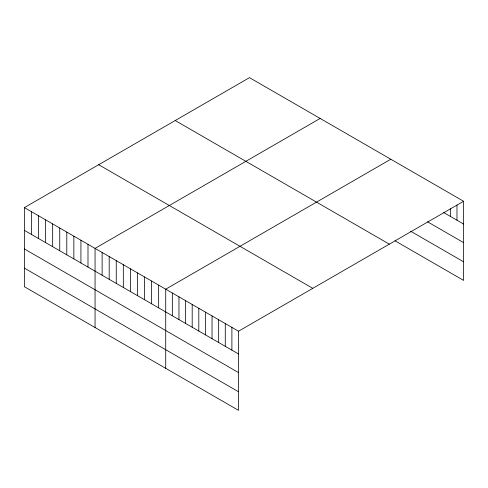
<?xml version="1.0" encoding="UTF-8"?>
<svg xmlns="http://www.w3.org/2000/svg" width="488" height="488" viewBox="0 0 488 488"><rect width="100%" height="100%" fill="white"/><g stroke="black" fill="none" stroke-linecap="round" stroke-linejoin="round"><path stroke-width="0.73" d="M24.4 207.601L238.516 331.218L238.516 410.353L24.4 286.731L24.4 207.601L249.484 77.647L463.6 201.269L463.6 280.399L395.012 240.804M320.14 118.444L95.056 248.392L95.056 327.527M390.803 159.234L165.719 289.189L165.719 368.324M238.516 331.218L463.6 201.269M443.745 212.567L463.6 224.029M427.5 221.79L463.6 242.634M410.652 231.233L463.6 261.8M175.204 120.53L389.32 244.153M98.68 164.712L312.796 288.335M24.4 230.36L238.516 353.977M24.4 248.965L238.516 372.582M24.4 268.132L238.516 391.748M456.981 205.033L456.981 220.21M450.363 208.803L450.363 216.385M231.898 327.399L231.898 350.158M225.279 323.575L225.279 346.34M218.661 319.756L218.661 342.515M212.042 315.937L212.042 338.696M205.424 312.113L205.424 334.878M198.805 308.294L198.805 331.053M192.193 304.469L192.193 327.235M185.574 300.651L185.574 323.41M178.956 296.832L178.956 319.591M172.337 293.007L172.337 315.773M158.649 285.108L158.649 307.867M151.585 281.027L151.585 303.792M144.521 276.952L144.521 299.711M137.451 272.871L137.451 295.63M130.387 268.79L130.387 291.549M123.324 264.709L123.324 287.475M116.254 260.629L116.254 283.394M109.19 256.554L109.19 279.313M102.126 252.473L102.126 275.232M87.992 244.311L87.992 267.076M80.929 240.236L80.929 262.995M73.859 236.155L73.859 258.914M66.795 232.075L66.795 254.84M59.731 227.994L59.731 250.759M52.661 223.919L52.661 246.678M45.597 219.838L45.597 242.597M38.534 215.757L38.534 238.516M31.464 211.676L31.464 234.441"/></g></svg>
